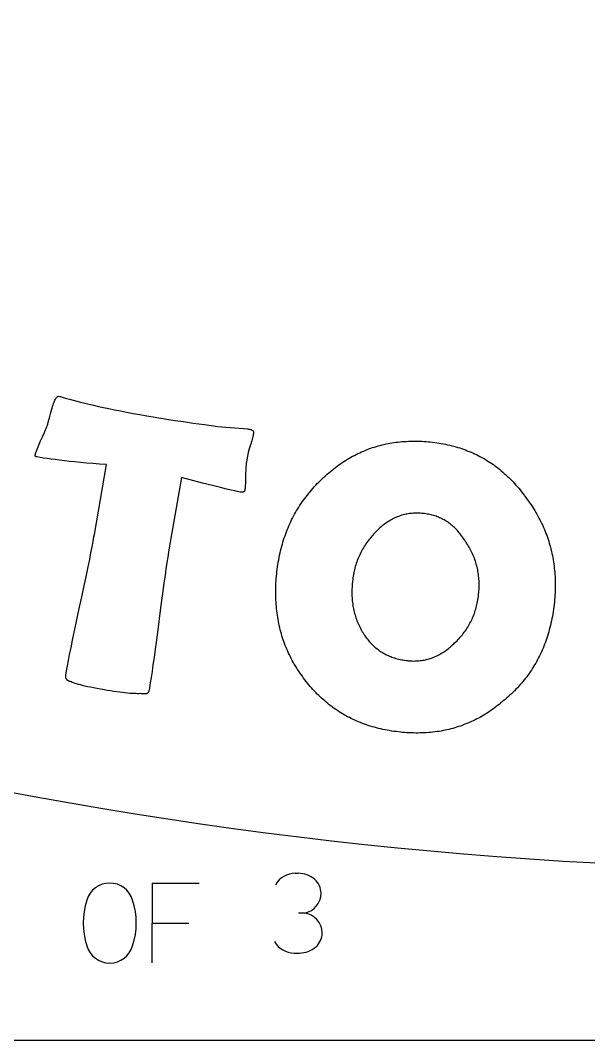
# Model space of a CAD drawing. Header units: inches. Extents: x -1316 to -504, y 751 to 1208.
# Drawn here: x -1130.7 to -1102.2, y 751.2 to 802.4 of the extents above; entities that cross this region are included whole.
import ezdxf

# ---------------------------------------------------------------- set-up
doc = ezdxf.new("R2010")
doc.units = ezdxf.units.IN
doc.header["$MEASUREMENT"] = 0
doc.linetypes.add('Continuous2', pattern=[0])
for name, color, linetype in [('68343 AND 68344 CARRIAGE AND ARM PLATE', 1, 'Continuous'), ('68351 TABLE', 1, 'Continuous'), ('68369 Idler Mount', 1, 'Continuous'), ('STOCK OUTLINE', 1, 'Continuous')]:
    doc.layers.add(name, color=color, linetype=linetype)

msp = doc.modelspace()

# ---------------------------------------------------------------- linework, layer by layer
at = {"layer": '68343 AND 68344 CARRIAGE AND ARM PLATE', "color": 3, "linetype": 'Continuous2', "lineweight": -3, "true_color": 0x00ff00}
for p, q in [((-1129.102, 783.115), (-1129.077, 783.187)), ((-1129.077, 783.187), (-1129.053, 783.249)), ((-1129.053, 783.249), (-1129.03, 783.303)), ((-1129.03, 783.303), (-1129.009, 783.35)), ((-1129.009, 783.35), (-1128.99, 783.39)), ((-1128.99, 783.39), (-1128.971, 783.424)), ((-1128.971, 783.424), (-1128.954, 783.452)), ((-1128.954, 783.452), (-1128.938, 783.476)), ((-1128.938, 783.476), (-1128.922, 783.495)), ((-1128.922, 783.495), (-1128.908, 783.51)), ((-1128.908, 783.51), (-1128.895, 783.522)), ((-1128.895, 783.522), (-1128.883, 783.532)), ((-1128.883, 783.532), (-1128.871, 783.538)), ((-1128.871, 783.538), (-1128.86, 783.543)), ((-1128.86, 783.543), (-1128.85, 783.546)), ((-1128.85, 783.546), (-1128.84, 783.546)), ((-1128.84, 783.546), (-1128.83, 783.546)), ((-1128.83, 783.546), (-1128.829, 783.546)), ((-1128.829, 783.546), (-1128.759, 783.529)), ((-1128.759, 783.529), (-1128.739, 783.523)), ((-1128.739, 783.523), (-1128.594, 783.48)), ((-1128.594, 783.48), (-1128.439, 783.435)), ((-1128.439, 783.435), (-1128.276, 783.389)), ((-1128.276, 783.389), (-1128.102, 783.342)), ((-1128.102, 783.342), (-1127.918, 783.294)), ((-1127.918, 783.294), (-1127.724, 783.245)), ((-1127.724, 783.245), (-1127.518, 783.194)), ((-1127.518, 783.194), (-1127.301, 783.143)), ((-1129.255, 782.597), (-1129.221, 782.725)), ((-1129.221, 782.725), (-1129.189, 782.84)), ((-1129.189, 782.84), (-1129.158, 782.943)), ((-1129.158, 782.943), (-1129.129, 783.034)), ((-1129.129, 783.034), (-1129.102, 783.115)), ((-1127.301, 783.143), (-1127.071, 783.09)), ((-1127.071, 783.09), (-1126.829, 783.036)), ((-1126.829, 783.036), (-1126.575, 782.981)), ((-1126.575, 782.981), (-1126.307, 782.924)), ((-1126.307, 782.924), (-1126.025, 782.867)), ((-1126.025, 782.867), (-1125.729, 782.808)), ((-1125.729, 782.808), (-1125.419, 782.747)), ((-1125.419, 782.747), (-1125.093, 782.686)), ((-1125.093, 782.686), (-1124.751, 782.623)), ((-1129.39, 782.099), (-1129.376, 782.138)), ((-1129.376, 782.138), (-1129.364, 782.173)), ((-1129.364, 782.173), (-1129.354, 782.206)), ((-1129.354, 782.206), (-1129.344, 782.237)), ((-1129.344, 782.237), (-1129.327, 782.297)), ((-1129.327, 782.297), (-1129.312, 782.354)), ((-1129.312, 782.354), (-1129.3, 782.408)), ((-1129.3, 782.408), (-1129.291, 782.454)), ((-1129.291, 782.454), (-1129.255, 782.597)), ((-1124.751, 782.623), (-1124.394, 782.559)), ((-1124.394, 782.559), (-1123.991, 782.488)), ((-1123.991, 782.488), (-1123.812, 782.458)), ((-1123.812, 782.458), (-1123.589, 782.422)), ((-1123.589, 782.422), (-1123.312, 782.38)), ((-1123.312, 782.38), (-1122.975, 782.329)), ((-1122.975, 782.329), (-1122.569, 782.27)), ((-1122.569, 782.27), (-1122.084, 782.201)), ((-1122.084, 782.201), (-1121.512, 782.122)), ((-1129.587, 781.604), (-1129.563, 781.655)), ((-1129.563, 781.655), (-1129.539, 781.711)), ((-1129.539, 781.711), (-1129.512, 781.775)), ((-1129.512, 781.775), (-1129.482, 781.851)), ((-1129.482, 781.851), (-1129.452, 781.931)), ((-1129.452, 781.931), (-1129.417, 782.024)), ((-1129.417, 782.024), (-1129.39, 782.099)), ((-1121.512, 782.122), (-1120.842, 782.03)), ((-1120.842, 782.03), (-1120.654, 782.005)), ((-1120.654, 782.005), (-1119.558, 781.919)), ((-1119.558, 781.919), (-1119.345, 781.902)), ((-1119.345, 781.902), (-1119.303, 781.897)), ((-1119.303, 781.897), (-1119.264, 781.891)), ((-1119.264, 781.891), (-1119.23, 781.885)), ((-1119.23, 781.885), (-1119.2, 781.877)), ((-1119.2, 781.877), (-1119.173, 781.869)), ((-1119.173, 781.869), (-1119.149, 781.86)), ((-1119.149, 781.86), (-1119.128, 781.85)), ((-1119.128, 781.85), (-1119.11, 781.84)), ((-1119.11, 781.84), (-1119.105, 781.837)), ((-1119.105, 781.837), (-1119.094, 781.829)), ((-1119.094, 781.829), (-1119.084, 781.82)), ((-1119.084, 781.82), (-1119.076, 781.81)), ((-1119.076, 781.81), (-1119.068, 781.799)), ((-1119.061, 781.642), (-1119.072, 781.581)), ((-1119.068, 781.799), (-1119.062, 781.787)), ((-1119.062, 781.787), (-1119.057, 781.773)), ((-1119.057, 781.657), (-1119.061, 781.642)), ((-1119.057, 781.773), (-1119.054, 781.758)), ((-1119.053, 781.682), (-1119.057, 781.657)), ((-1119.054, 781.758), (-1119.051, 781.742)), ((-1119.051, 781.704), (-1119.053, 781.682)), ((-1119.051, 781.742), (-1119.05, 781.724)), ((-1119.05, 781.724), (-1119.051, 781.704)), ((-1129.858, 781), (-1129.8, 781.139)), ((-1129.8, 781.139), (-1129.729, 781.309)), ((-1129.729, 781.309), (-1129.657, 781.474)), ((-1129.657, 781.474), (-1129.634, 781.514)), ((-1129.634, 781.514), (-1129.611, 781.557)), ((-1129.611, 781.557), (-1129.587, 781.604)), ((-1119.192, 781.141), (-1119.222, 781.053)), ((-1119.165, 781.224), (-1119.192, 781.141)), ((-1119.141, 781.303), (-1119.165, 781.224)), ((-1119.12, 781.378), (-1119.141, 781.303)), ((-1119.102, 781.45), (-1119.12, 781.378)), ((-1119.086, 781.517), (-1119.102, 781.45)), ((-1119.072, 781.581), (-1119.086, 781.517)), ((-1112.694, 781.079), (-1112.597, 781.103)), ((-1112.597, 781.103), (-1112.5, 781.126)), ((-1112.5, 781.126), (-1112.401, 781.148)), ((-1112.401, 781.148), (-1112.302, 781.168)), ((-1112.302, 781.168), (-1112.203, 781.187)), ((-1112.203, 781.187), (-1112.102, 781.204)), ((-1112.102, 781.204), (-1112.001, 781.219)), ((-1112.001, 781.219), (-1111.899, 781.233)), ((-1111.899, 781.233), (-1111.796, 781.246)), ((-1111.796, 781.246), (-1111.693, 781.257)), ((-1111.693, 781.257), (-1111.588, 781.267)), ((-1111.588, 781.267), (-1111.483, 781.275)), ((-1111.483, 781.275), (-1111.377, 781.281)), ((-1111.377, 781.281), (-1111.271, 781.286)), ((-1111.271, 781.286), (-1111.163, 781.289)), ((-1111.163, 781.289), (-1111.054, 781.291)), ((-1111.054, 781.291), (-1110.945, 781.291)), ((-1110.945, 781.291), (-1110.835, 781.29)), ((-1110.835, 781.29), (-1110.723, 781.287)), ((-1110.723, 781.287), (-1110.611, 781.282)), ((-1110.611, 781.282), (-1110.498, 781.276)), ((-1110.498, 781.276), (-1110.384, 781.268)), ((-1110.384, 781.268), (-1110.269, 781.258)), ((-1110.269, 781.258), (-1110.181, 781.25)), ((-1110.181, 781.25), (-1110.068, 781.238)), ((-1110.068, 781.238), (-1109.956, 781.224)), ((-1109.956, 781.224), (-1109.846, 781.209)), ((-1109.846, 781.209), (-1109.737, 781.192)), ((-1109.737, 781.192), (-1109.629, 781.174)), ((-1109.629, 781.174), (-1109.522, 781.155)), ((-1109.522, 781.155), (-1109.416, 781.134)), ((-1109.416, 781.134), (-1109.311, 781.112)), ((-1109.311, 781.112), (-1109.208, 781.088)), ((-1130.008, 780.575), (-1130.003, 780.597)), ((-1130.003, 780.597), (-1129.995, 780.628)), ((-1129.995, 780.628), (-1129.982, 780.67)), ((-1129.982, 780.67), (-1129.964, 780.725)), ((-1129.964, 780.725), (-1129.938, 780.796)), ((-1129.938, 780.796), (-1129.903, 780.887)), ((-1129.903, 780.887), (-1129.858, 781)), ((-1119.312, 780.727), (-1119.348, 780.543)), ((-1119.275, 780.91), (-1119.312, 780.727)), ((-1119.255, 780.961), (-1119.275, 780.91)), ((-1119.222, 781.053), (-1119.255, 780.961)), ((-1113.989, 780.579), (-1113.9, 780.624)), ((-1113.9, 780.624), (-1113.811, 780.668)), ((-1113.811, 780.668), (-1113.721, 780.711)), ((-1113.721, 780.711), (-1113.63, 780.752)), ((-1113.63, 780.752), (-1113.539, 780.791)), ((-1113.539, 780.791), (-1113.448, 780.829)), ((-1113.448, 780.829), (-1113.356, 780.865)), ((-1113.356, 780.865), (-1113.263, 780.9)), ((-1113.263, 780.9), (-1113.17, 780.934)), ((-1113.17, 780.934), (-1113.076, 780.966)), ((-1113.076, 780.966), (-1112.981, 780.996)), ((-1112.981, 780.996), (-1112.886, 781.025)), ((-1112.886, 781.025), (-1112.791, 781.053)), ((-1112.791, 781.053), (-1112.694, 781.079)), ((-1109.208, 781.088), (-1109.105, 781.063)), ((-1109.105, 781.063), (-1109.004, 781.036)), ((-1109.004, 781.036), (-1108.904, 781.009)), ((-1108.904, 781.009), (-1108.805, 780.979)), ((-1108.805, 780.979), (-1108.706, 780.949)), ((-1108.706, 780.949), (-1108.609, 780.917)), ((-1108.609, 780.917), (-1108.513, 780.884)), ((-1108.513, 780.884), (-1108.418, 780.849)), ((-1108.418, 780.849), (-1108.324, 780.813)), ((-1108.324, 780.813), (-1108.23, 780.776)), ((-1108.23, 780.776), (-1108.138, 780.737)), ((-1108.138, 780.737), (-1108.047, 780.697)), ((-1108.047, 780.697), (-1107.956, 780.656)), ((-1107.956, 780.656), (-1107.866, 780.613)), ((-1107.866, 780.613), (-1107.778, 780.569)), ((-1130.009, 780.565), (-1130.008, 780.575)), ((-1130.008, 780.556), (-1130.009, 780.565)), ((-1130.008, 780.575), (-1130.008, 780.575)), ((-1130.006, 780.548), (-1130.008, 780.556)), ((-1130.002, 780.541), (-1130.006, 780.548)), ((-1129.996, 780.533), (-1130.002, 780.541)), ((-1129.988, 780.526), (-1129.996, 780.533)), ((-1129.978, 780.519), (-1129.988, 780.526)), ((-1129.966, 780.512), (-1129.978, 780.519)), ((-1129.95, 780.507), (-1129.966, 780.512)), ((-1129.931, 780.501), (-1129.95, 780.507)), ((-1129.907, 780.496), (-1129.931, 780.501)), ((-1129.761, 780.472), (-1129.907, 780.496)), ((-1129.589, 780.444), (-1129.761, 780.472)), ((-1129.405, 780.417), (-1129.589, 780.444)), ((-1129.208, 780.389), (-1129.405, 780.417)), ((-1128.999, 780.362), (-1129.208, 780.389)), ((-1128.775, 780.334), (-1128.999, 780.362)), ((-1128.538, 780.306), (-1128.775, 780.334)), ((-1128.286, 780.278), (-1128.538, 780.306)), ((-1128.018, 780.25), (-1128.286, 780.278)), ((-1127.735, 780.222), (-1128.018, 780.25)), ((-1127.435, 780.194), (-1127.735, 780.222)), ((-1127.117, 780.166), (-1127.435, 780.194)), ((-1126.782, 780.138), (-1127.117, 780.166)), ((-1127.034, 776.607), (-1126.429, 780.111)), ((-1126.429, 780.111), (-1126.782, 780.138)), ((-1119.418, 780.136), (-1119.425, 780.071)), ((-1119.411, 780.192), (-1119.418, 780.136)), ((-1119.403, 780.24), (-1119.411, 780.192)), ((-1119.382, 780.359), (-1119.403, 780.24)), ((-1119.348, 780.543), (-1119.382, 780.359)), ((-1114.854, 780.036), (-1114.769, 780.097)), ((-1114.769, 780.097), (-1114.684, 780.157)), ((-1114.684, 780.157), (-1114.599, 780.216)), ((-1114.599, 780.216), (-1114.513, 780.272)), ((-1114.513, 780.272), (-1114.427, 780.327)), ((-1114.427, 780.327), (-1114.34, 780.381)), ((-1114.34, 780.381), (-1114.253, 780.433)), ((-1114.253, 780.433), (-1114.166, 780.483)), ((-1114.166, 780.483), (-1114.078, 780.531)), ((-1114.078, 780.531), (-1113.989, 780.579)), ((-1107.778, 780.569), (-1107.69, 780.524)), ((-1107.69, 780.524), (-1107.603, 780.477)), ((-1107.603, 780.477), (-1107.517, 780.429)), ((-1107.517, 780.429), (-1107.431, 780.379)), ((-1107.431, 780.379), (-1107.347, 780.328)), ((-1107.347, 780.328), (-1107.263, 780.276)), ((-1107.263, 780.276), (-1107.18, 780.222)), ((-1107.18, 780.222), (-1107.098, 780.167)), ((-1107.098, 780.167), (-1107.017, 780.111)), ((-1107.017, 780.111), (-1106.936, 780.053)), ((-1119.444, 779.693), (-1119.446, 779.564)), ((-1119.446, 779.564), (-1119.446, 779.528)), ((-1119.44, 779.807), (-1119.444, 779.693)), ((-1119.436, 779.907), (-1119.44, 779.807)), ((-1119.431, 779.995), (-1119.436, 779.907)), ((-1119.425, 780.071), (-1119.431, 779.995)), ((-1115.434, 779.555), (-1115.352, 779.629)), ((-1115.352, 779.629), (-1115.27, 779.701)), ((-1115.27, 779.701), (-1115.188, 779.772)), ((-1115.188, 779.772), (-1115.105, 779.84)), ((-1115.105, 779.84), (-1115.021, 779.907)), ((-1115.021, 779.907), (-1114.938, 779.972)), ((-1114.938, 779.972), (-1114.854, 780.036)), ((-1106.936, 780.053), (-1106.856, 779.994)), ((-1106.856, 779.994), (-1106.777, 779.933)), ((-1106.777, 779.933), (-1106.699, 779.871)), ((-1106.699, 779.871), (-1106.621, 779.807)), ((-1106.621, 779.807), (-1106.544, 779.742)), ((-1106.544, 779.742), (-1106.468, 779.675)), ((-1106.468, 779.675), (-1106.392, 779.607)), ((-1106.392, 779.607), (-1106.318, 779.538)), ((-1122.666, 779.461), (-1123.275, 775.933)), ((-1122.23, 779.349), (-1122.666, 779.461)), ((-1121.606, 779.19), (-1122.23, 779.349)), ((-1121.104, 779.064), (-1121.606, 779.19)), ((-1120.706, 778.965), (-1121.104, 779.064)), ((-1119.461, 779.066), (-1119.468, 778.987)), ((-1119.456, 779.159), (-1119.461, 779.066)), ((-1119.452, 779.266), (-1119.456, 779.159)), ((-1119.448, 779.388), (-1119.452, 779.266)), ((-1119.446, 779.528), (-1119.448, 779.388)), ((-1116.001, 778.999), (-1115.926, 779.079)), ((-1115.926, 779.079), (-1115.851, 779.158)), ((-1115.851, 779.158), (-1115.774, 779.236)), ((-1115.774, 779.236), (-1115.695, 779.313)), ((-1115.695, 779.313), (-1115.615, 779.39)), ((-1115.615, 779.39), (-1115.533, 779.466)), ((-1115.533, 779.466), (-1115.45, 779.541)), ((-1115.45, 779.541), (-1115.434, 779.555)), ((-1106.318, 779.538), (-1106.243, 779.466)), ((-1106.243, 779.466), (-1106.17, 779.394)), ((-1106.17, 779.394), (-1106.097, 779.319)), ((-1106.097, 779.319), (-1106.025, 779.243)), ((-1106.025, 779.243), (-1105.954, 779.166)), ((-1105.954, 779.166), (-1105.884, 779.087)), ((-1105.884, 779.087), (-1105.814, 779.006)), ((-1120.398, 778.89), (-1120.706, 778.965)), ((-1120.164, 778.834), (-1120.398, 778.89)), ((-1119.991, 778.794), (-1120.164, 778.834)), ((-1119.866, 778.766), (-1119.991, 778.794)), ((-1119.781, 778.749), (-1119.866, 778.766)), ((-1119.724, 778.738), (-1119.781, 778.749)), ((-1119.695, 778.734), (-1119.724, 778.738)), ((-1119.666, 778.731), (-1119.695, 778.734)), ((-1119.64, 778.73), (-1119.666, 778.731)), ((-1119.617, 778.73), (-1119.64, 778.73)), ((-1119.597, 778.732), (-1119.617, 778.73)), ((-1119.579, 778.735), (-1119.597, 778.732)), ((-1119.563, 778.739), (-1119.579, 778.735)), ((-1119.549, 778.744), (-1119.563, 778.739)), ((-1119.537, 778.75), (-1119.549, 778.744)), ((-1119.526, 778.758), (-1119.537, 778.75)), ((-1119.517, 778.766), (-1119.526, 778.758)), ((-1119.508, 778.775), (-1119.517, 778.766)), ((-1119.501, 778.785), (-1119.508, 778.775)), ((-1119.496, 778.796), (-1119.501, 778.785)), ((-1119.491, 778.809), (-1119.496, 778.796)), ((-1119.488, 778.823), (-1119.491, 778.809)), ((-1119.482, 778.862), (-1119.488, 778.823)), ((-1119.474, 778.919), (-1119.482, 778.862)), ((-1119.468, 778.987), (-1119.474, 778.919)), ((-1116.414, 778.505), (-1116.349, 778.589)), ((-1116.349, 778.589), (-1116.282, 778.673)), ((-1116.282, 778.673), (-1116.214, 778.755)), ((-1116.214, 778.755), (-1116.144, 778.837)), ((-1116.144, 778.837), (-1116.073, 778.918)), ((-1116.073, 778.918), (-1116.001, 778.999)), ((-1105.814, 779.006), (-1105.744, 778.924)), ((-1105.744, 778.924), (-1105.676, 778.84)), ((-1105.676, 778.84), (-1105.608, 778.754)), ((-1105.608, 778.754), (-1105.541, 778.666)), ((-1105.541, 778.666), (-1105.474, 778.577)), ((-1105.474, 778.577), (-1105.452, 778.547)), ((-1105.452, 778.547), (-1105.383, 778.456)), ((-1116.777, 777.983), (-1116.72, 778.072)), ((-1116.72, 778.072), (-1116.662, 778.16)), ((-1116.662, 778.16), (-1116.602, 778.248)), ((-1116.602, 778.248), (-1116.541, 778.334)), ((-1116.541, 778.334), (-1116.478, 778.42)), ((-1116.478, 778.42), (-1116.414, 778.505)), ((-1105.383, 778.456), (-1105.315, 778.365)), ((-1105.315, 778.365), (-1105.249, 778.274)), ((-1105.249, 778.274), (-1105.184, 778.182)), ((-1105.184, 778.182), (-1105.122, 778.09)), ((-1105.122, 778.09), (-1105.061, 777.997)), ((-1117.09, 777.432), (-1117.041, 777.526)), ((-1117.041, 777.526), (-1116.991, 777.619)), ((-1116.991, 777.619), (-1116.94, 777.711)), ((-1116.94, 777.711), (-1116.887, 777.803)), ((-1116.887, 777.803), (-1116.832, 777.894)), ((-1116.832, 777.894), (-1116.777, 777.983)), ((-1111.724, 777.534), (-1111.784, 777.512)), ((-1111.663, 777.554), (-1111.724, 777.534)), ((-1111.602, 777.573), (-1111.663, 777.554)), ((-1111.54, 777.59), (-1111.602, 777.573)), ((-1111.478, 777.606), (-1111.54, 777.59)), ((-1111.415, 777.62), (-1111.478, 777.606)), ((-1111.352, 777.632), (-1111.415, 777.62)), ((-1111.288, 777.643), (-1111.352, 777.632)), ((-1111.223, 777.653), (-1111.288, 777.643)), ((-1111.158, 777.661), (-1111.223, 777.653)), ((-1111.093, 777.667), (-1111.158, 777.661)), ((-1111.027, 777.672), (-1111.093, 777.667)), ((-1110.96, 777.676), (-1111.027, 777.672)), ((-1110.892, 777.678), (-1110.96, 777.676)), ((-1110.824, 777.678), (-1110.892, 777.678)), ((-1110.755, 777.676), (-1110.824, 777.678)), ((-1110.685, 777.673), (-1110.755, 777.676)), ((-1110.615, 777.668), (-1110.685, 777.673)), ((-1110.543, 777.662), (-1110.615, 777.668)), ((-1110.479, 777.655), (-1110.543, 777.662)), ((-1110.409, 777.646), (-1110.479, 777.655)), ((-1110.342, 777.635), (-1110.409, 777.646)), ((-1110.275, 777.623), (-1110.342, 777.635)), ((-1110.209, 777.609), (-1110.275, 777.623)), ((-1110.144, 777.594), (-1110.209, 777.609)), ((-1110.08, 777.578), (-1110.144, 777.594)), ((-1110.017, 777.56), (-1110.08, 777.578)), ((-1109.954, 777.541), (-1110.017, 777.56)), ((-1109.893, 777.52), (-1109.954, 777.541)), ((-1109.833, 777.498), (-1109.893, 777.52)), ((-1105.061, 777.997), (-1105.001, 777.905)), ((-1105.001, 777.905), (-1104.944, 777.812)), ((-1104.944, 777.812), (-1104.888, 777.718)), ((-1104.888, 777.718), (-1104.834, 777.624)), ((-1104.834, 777.624), (-1104.781, 777.53)), ((-1104.781, 777.53), (-1104.73, 777.435)), ((-1117.314, 776.947), (-1117.272, 777.046)), ((-1117.272, 777.046), (-1117.229, 777.144)), ((-1117.229, 777.144), (-1117.184, 777.241)), ((-1117.184, 777.241), (-1117.138, 777.337)), ((-1117.138, 777.337), (-1117.09, 777.432)), ((-1112.595, 777.035), (-1112.651, 776.988)), ((-1112.539, 777.081), (-1112.595, 777.035)), ((-1112.483, 777.124), (-1112.539, 777.081)), ((-1112.426, 777.166), (-1112.483, 777.124)), ((-1112.369, 777.206), (-1112.426, 777.166)), ((-1112.312, 777.244), (-1112.369, 777.206)), ((-1112.255, 777.28), (-1112.312, 777.244)), ((-1112.197, 777.315), (-1112.255, 777.28)), ((-1112.139, 777.348), (-1112.197, 777.315)), ((-1112.081, 777.379), (-1112.139, 777.348)), ((-1112.022, 777.409), (-1112.081, 777.379)), ((-1111.963, 777.437), (-1112.022, 777.409)), ((-1111.904, 777.464), (-1111.963, 777.437)), ((-1111.844, 777.488), (-1111.904, 777.464)), ((-1111.784, 777.512), (-1111.844, 777.488)), ((-1109.773, 777.475), (-1109.833, 777.498)), ((-1109.714, 777.45), (-1109.773, 777.475)), ((-1109.656, 777.424), (-1109.714, 777.45)), ((-1109.599, 777.396), (-1109.656, 777.424)), ((-1109.543, 777.367), (-1109.599, 777.396)), ((-1109.487, 777.337), (-1109.543, 777.367)), ((-1109.432, 777.305), (-1109.487, 777.337)), ((-1109.378, 777.272), (-1109.432, 777.305)), ((-1109.324, 777.237), (-1109.378, 777.272)), ((-1109.271, 777.201), (-1109.324, 777.237)), ((-1109.219, 777.163), (-1109.271, 777.201)), ((-1109.167, 777.124), (-1109.219, 777.163)), ((-1109.117, 777.083), (-1109.167, 777.124)), ((-1109.066, 777.041), (-1109.117, 777.083)), ((-1109.017, 776.997), (-1109.066, 777.041)), ((-1104.73, 777.435), (-1104.681, 777.34)), ((-1104.681, 777.34), (-1104.633, 777.245)), ((-1104.633, 777.245), (-1104.587, 777.149)), ((-1104.587, 777.149), (-1104.542, 777.053)), ((-1104.542, 777.053), (-1104.499, 776.956)), ((-1127.096, 776.256), (-1127.053, 776.498)), ((-1127.053, 776.498), (-1127.034, 776.607)), ((-1117.505, 776.439), (-1117.469, 776.543)), ((-1117.469, 776.543), (-1117.433, 776.645)), ((-1117.433, 776.645), (-1117.394, 776.747)), ((-1117.394, 776.747), (-1117.355, 776.848)), ((-1117.355, 776.848), (-1117.314, 776.947)), ((-1113.117, 776.519), (-1113.17, 776.458)), ((-1113.063, 776.58), (-1113.117, 776.519)), ((-1113.006, 776.64), (-1113.063, 776.58)), ((-1112.949, 776.7), (-1113.006, 776.64)), ((-1112.927, 776.723), (-1112.949, 776.7)), ((-1112.873, 776.78), (-1112.927, 776.723)), ((-1112.818, 776.835), (-1112.873, 776.78)), ((-1112.762, 776.888), (-1112.818, 776.835)), ((-1112.707, 776.939), (-1112.762, 776.888)), ((-1112.651, 776.988), (-1112.707, 776.939)), ((-1108.967, 776.952), (-1109.017, 776.997)), ((-1108.919, 776.905), (-1108.967, 776.952)), ((-1108.871, 776.856), (-1108.919, 776.905)), ((-1108.824, 776.806), (-1108.871, 776.856)), ((-1108.777, 776.753), (-1108.824, 776.806)), ((-1108.731, 776.699), (-1108.777, 776.753)), ((-1108.686, 776.644), (-1108.731, 776.699)), ((-1108.641, 776.586), (-1108.686, 776.644)), ((-1108.597, 776.527), (-1108.641, 776.586)), ((-1108.553, 776.465), (-1108.597, 776.527)), ((-1104.499, 776.956), (-1104.457, 776.859)), ((-1104.457, 776.859), (-1104.417, 776.762)), ((-1104.417, 776.762), (-1104.379, 776.664)), ((-1104.379, 776.664), (-1104.342, 776.566)), ((-1104.342, 776.566), (-1104.307, 776.467)), ((-1127.205, 775.683), (-1127.147, 775.986)), ((-1127.147, 775.986), (-1127.096, 776.256)), ((-1117.662, 775.904), (-1117.633, 776.014)), ((-1117.633, 776.014), (-1117.603, 776.121)), ((-1117.603, 776.121), (-1117.572, 776.228)), ((-1117.572, 776.228), (-1117.539, 776.334)), ((-1117.539, 776.334), (-1117.505, 776.439)), ((-1113.498, 776.008), (-1113.539, 775.941)), ((-1113.456, 776.074), (-1113.498, 776.008)), ((-1113.412, 776.14), (-1113.456, 776.074)), ((-1113.366, 776.205), (-1113.412, 776.14)), ((-1113.32, 776.269), (-1113.366, 776.205)), ((-1113.271, 776.333), (-1113.32, 776.269)), ((-1113.221, 776.395), (-1113.271, 776.333)), ((-1113.17, 776.458), (-1113.221, 776.395)), ((-1108.51, 776.402), (-1108.553, 776.465)), ((-1108.467, 776.337), (-1108.51, 776.402)), ((-1108.425, 776.269), (-1108.467, 776.337)), ((-1108.403, 776.238), (-1108.425, 776.269)), ((-1108.358, 776.172), (-1108.403, 776.238)), ((-1108.315, 776.106), (-1108.358, 776.172)), ((-1108.274, 776.039), (-1108.315, 776.106)), ((-1108.234, 775.972), (-1108.274, 776.039)), ((-1104.307, 776.467), (-1104.273, 776.367)), ((-1104.273, 776.367), (-1104.241, 776.267)), ((-1104.241, 776.267), (-1104.21, 776.167)), ((-1104.21, 776.167), (-1104.18, 776.066)), ((-1104.18, 776.066), (-1104.153, 775.965)), ((-1127.269, 775.358), (-1127.205, 775.683)), ((-1123.352, 775.472), (-1123.394, 775.198)), ((-1123.312, 775.716), (-1123.352, 775.472)), ((-1123.275, 775.933), (-1123.312, 775.716)), ((-1117.763, 775.457), (-1117.74, 775.571)), ((-1117.74, 775.571), (-1117.715, 775.683)), ((-1117.715, 775.683), (-1117.689, 775.794)), ((-1117.689, 775.794), (-1117.662, 775.904)), ((-1113.755, 775.524), (-1113.786, 775.452)), ((-1113.723, 775.595), (-1113.755, 775.524)), ((-1113.689, 775.666), (-1113.723, 775.595)), ((-1113.653, 775.736), (-1113.689, 775.666)), ((-1113.617, 775.805), (-1113.653, 775.736)), ((-1113.579, 775.874), (-1113.617, 775.805)), ((-1113.539, 775.941), (-1113.579, 775.874)), ((-1108.195, 775.905), (-1108.234, 775.972)), ((-1108.158, 775.837), (-1108.195, 775.905)), ((-1108.123, 775.769), (-1108.158, 775.837)), ((-1108.089, 775.7), (-1108.123, 775.769)), ((-1108.057, 775.631), (-1108.089, 775.7)), ((-1108.027, 775.561), (-1108.057, 775.631)), ((-1107.998, 775.491), (-1108.027, 775.561)), ((-1107.97, 775.42), (-1107.998, 775.491)), ((-1104.153, 775.965), (-1104.126, 775.863)), ((-1104.126, 775.863), (-1104.102, 775.76)), ((-1104.102, 775.76), (-1104.078, 775.657)), ((-1104.078, 775.657), (-1104.057, 775.553)), ((-1104.057, 775.553), (-1104.036, 775.449)), ((-1127.43, 774.575), (-1127.345, 774.986)), ((-1127.345, 774.986), (-1127.269, 775.358)), ((-1123.394, 775.198), (-1123.44, 774.892)), ((-1117.858, 774.871), (-1117.842, 774.99)), ((-1117.842, 774.99), (-1117.824, 775.109)), ((-1117.824, 775.109), (-1117.805, 775.226)), ((-1117.805, 775.226), (-1117.785, 775.342)), ((-1117.785, 775.342), (-1117.763, 775.457)), ((-1113.944, 775), (-1113.965, 774.921)), ((-1113.921, 775.077), (-1113.944, 775)), ((-1113.897, 775.154), (-1113.921, 775.077)), ((-1113.871, 775.23), (-1113.897, 775.154)), ((-1113.844, 775.304), (-1113.871, 775.23)), ((-1113.816, 775.378), (-1113.844, 775.304)), ((-1113.786, 775.452), (-1113.816, 775.378)), ((-1107.944, 775.349), (-1107.97, 775.42)), ((-1107.919, 775.277), (-1107.944, 775.349)), ((-1107.896, 775.205), (-1107.919, 775.277)), ((-1107.875, 775.132), (-1107.896, 775.205)), ((-1107.855, 775.058), (-1107.875, 775.132)), ((-1107.836, 774.984), (-1107.855, 775.058)), ((-1107.819, 774.909), (-1107.836, 774.984)), ((-1104.036, 775.449), (-1104.018, 775.344)), ((-1104.018, 775.344), (-1104, 775.239)), ((-1104, 775.239), (-1103.985, 775.132)), ((-1103.985, 775.132), (-1103.971, 775.026)), ((-1103.971, 775.026), (-1103.958, 774.918)), ((-1127.525, 774.122), (-1127.43, 774.575)), ((-1123.49, 774.552), (-1123.543, 774.175)), ((-1123.44, 774.892), (-1123.49, 774.552)), ((-1117.906, 774.4), (-1117.896, 774.524)), ((-1117.896, 774.524), (-1117.886, 774.627)), ((-1117.886, 774.627), (-1117.872, 774.75)), ((-1117.872, 774.75), (-1117.858, 774.871)), ((-1114.051, 774.514), (-1114.064, 774.43)), ((-1114.037, 774.598), (-1114.051, 774.514)), ((-1114.021, 774.68), (-1114.037, 774.598)), ((-1114.004, 774.761), (-1114.021, 774.68)), ((-1113.985, 774.842), (-1114.004, 774.761)), ((-1113.965, 774.921), (-1113.985, 774.842)), ((-1107.803, 774.833), (-1107.819, 774.909)), ((-1107.789, 774.757), (-1107.803, 774.833)), ((-1107.777, 774.68), (-1107.789, 774.757)), ((-1107.766, 774.603), (-1107.777, 774.68)), ((-1107.756, 774.524), (-1107.766, 774.603)), ((-1107.748, 774.445), (-1107.756, 774.524)), ((-1107.742, 774.365), (-1107.748, 774.445)), ((-1103.958, 774.918), (-1103.947, 774.81)), ((-1103.947, 774.81), (-1103.937, 774.701)), ((-1103.937, 774.701), (-1103.929, 774.591)), ((-1103.929, 774.591), (-1103.923, 774.481)), ((-1103.923, 774.481), (-1103.918, 774.37)), ((-1127.632, 773.624), (-1127.525, 774.122)), ((-1123.543, 774.175), (-1123.601, 773.759)), ((-1117.931, 773.916), (-1117.927, 774.035)), ((-1117.927, 774.035), (-1117.922, 774.156)), ((-1117.922, 774.156), (-1117.915, 774.277)), ((-1117.915, 774.277), (-1117.906, 774.4)), ((-1114.108, 773.959), (-1114.112, 773.869)), ((-1114.103, 774.05), (-1114.108, 773.959)), ((-1114.096, 774.142), (-1114.103, 774.05)), ((-1114.088, 774.235), (-1114.096, 774.142)), ((-1114.085, 774.257), (-1114.088, 774.235)), ((-1114.075, 774.344), (-1114.085, 774.257)), ((-1114.064, 774.43), (-1114.075, 774.344)), ((-1107.737, 774.285), (-1107.742, 774.365)), ((-1107.733, 774.203), (-1107.737, 774.285)), ((-1107.736, 773.869), (-1107.733, 773.954)), ((-1107.732, 774.121), (-1107.733, 774.203)), ((-1107.733, 773.954), (-1107.731, 774.038)), ((-1107.731, 774.038), (-1107.732, 774.121)), ((-1103.918, 774.37), (-1103.915, 774.258)), ((-1103.915, 774.258), (-1103.913, 774.146)), ((-1103.913, 774.032), (-1103.914, 773.918)), ((-1103.913, 774.146), (-1103.913, 774.032)), ((-1127.842, 772.658), (-1127.632, 773.624)), ((-1123.601, 773.759), (-1123.662, 773.301)), ((-1117.933, 773.797), (-1117.931, 773.916)), ((-1117.933, 773.68), (-1117.933, 773.797)), ((-1117.932, 773.564), (-1117.933, 773.68)), ((-1117.93, 773.449), (-1117.932, 773.564)), ((-1117.926, 773.334), (-1117.93, 773.449)), ((-1114.112, 773.869), (-1114.114, 773.78)), ((-1114.114, 773.78), (-1114.114, 773.693)), ((-1114.114, 773.693), (-1114.113, 773.606)), ((-1114.113, 773.606), (-1114.11, 773.521)), ((-1114.11, 773.521), (-1114.105, 773.437)), ((-1114.105, 773.437), (-1114.099, 773.353)), ((-1107.779, 773.41), (-1107.768, 773.492)), ((-1107.768, 773.492), (-1107.758, 773.576)), ((-1107.758, 773.576), (-1107.755, 773.608)), ((-1107.755, 773.608), (-1107.747, 773.696)), ((-1107.747, 773.696), (-1107.741, 773.783)), ((-1107.741, 773.783), (-1107.736, 773.869)), ((-1103.936, 773.454), (-1103.946, 773.335)), ((-1103.928, 773.571), (-1103.936, 773.454)), ((-1103.922, 773.688), (-1103.928, 773.571)), ((-1103.917, 773.803), (-1103.922, 773.688)), ((-1103.914, 773.918), (-1103.917, 773.803)), ((-1123.662, 773.301), (-1123.728, 772.799)), ((-1117.92, 773.221), (-1117.926, 773.334)), ((-1117.912, 773.109), (-1117.92, 773.221)), ((-1117.904, 772.997), (-1117.912, 773.109)), ((-1117.893, 772.887), (-1117.904, 772.997)), ((-1114.099, 773.353), (-1114.092, 773.271)), ((-1114.092, 773.271), (-1114.083, 773.189)), ((-1114.083, 773.189), (-1114.072, 773.109)), ((-1114.072, 773.109), (-1114.06, 773.029)), ((-1114.06, 773.029), (-1114.047, 772.951)), ((-1114.047, 772.951), (-1114.032, 772.873)), ((-1107.899, 772.862), (-1107.878, 772.937)), ((-1107.878, 772.937), (-1107.858, 773.014)), ((-1107.858, 773.014), (-1107.839, 773.091)), ((-1107.839, 773.091), (-1107.822, 773.169)), ((-1107.822, 773.169), (-1107.806, 773.249)), ((-1107.806, 773.249), (-1107.792, 773.329)), ((-1107.792, 773.329), (-1107.779, 773.41)), ((-1103.985, 772.975), (-1104.001, 772.854)), ((-1103.97, 773.097), (-1103.985, 772.975)), ((-1103.957, 773.22), (-1103.97, 773.097)), ((-1103.946, 773.335), (-1103.957, 773.22)), ((-1127.948, 772.163), (-1127.842, 772.658)), ((-1123.728, 772.799), (-1123.853, 771.822)), ((-1117.881, 772.777), (-1117.893, 772.887)), ((-1117.868, 772.668), (-1117.881, 772.777)), ((-1117.853, 772.561), (-1117.868, 772.668)), ((-1117.837, 772.454), (-1117.853, 772.561)), ((-1117.819, 772.348), (-1117.837, 772.454)), ((-1114.032, 772.873), (-1114.015, 772.796)), ((-1114.015, 772.796), (-1113.997, 772.72)), ((-1113.997, 772.72), (-1113.978, 772.645)), ((-1113.978, 772.645), (-1113.957, 772.57)), ((-1113.957, 772.57), (-1113.935, 772.496)), ((-1113.935, 772.496), (-1113.911, 772.424)), ((-1113.911, 772.424), (-1113.886, 772.351)), ((-1108.087, 772.357), (-1108.056, 772.427)), ((-1108.056, 772.427), (-1108.026, 772.497)), ((-1108.026, 772.497), (-1107.998, 772.569)), ((-1107.998, 772.569), (-1107.971, 772.641)), ((-1107.971, 772.641), (-1107.946, 772.713)), ((-1107.946, 772.713), (-1107.922, 772.787)), ((-1107.922, 772.787), (-1107.899, 772.862)), ((-1104.058, 772.501), (-1104.079, 772.386)), ((-1104.037, 772.617), (-1104.058, 772.501)), ((-1104.018, 772.735), (-1104.037, 772.617)), ((-1104.001, 772.854), (-1104.018, 772.735)), ((-1128.044, 771.712), (-1127.948, 772.163)), ((-1117.799, 772.242), (-1117.819, 772.348)), ((-1117.779, 772.138), (-1117.799, 772.242)), ((-1117.756, 772.034), (-1117.779, 772.138)), ((-1117.733, 771.931), (-1117.756, 772.034)), ((-1117.707, 771.829), (-1117.733, 771.931)), ((-1113.886, 772.351), (-1113.86, 772.28)), ((-1113.86, 772.28), (-1113.832, 772.209)), ((-1113.832, 772.209), (-1113.802, 772.139)), ((-1113.802, 772.139), (-1113.771, 772.069)), ((-1113.771, 772.069), (-1113.739, 772.001)), ((-1113.739, 772.001), (-1113.705, 771.933)), ((-1113.705, 771.933), (-1113.67, 771.865)), ((-1108.387, 771.826), (-1108.345, 771.89)), ((-1108.345, 771.89), (-1108.304, 771.955)), ((-1108.304, 771.955), (-1108.264, 772.02)), ((-1108.264, 772.02), (-1108.226, 772.086)), ((-1108.226, 772.086), (-1108.189, 772.153)), ((-1108.189, 772.153), (-1108.154, 772.22)), ((-1108.154, 772.22), (-1108.12, 772.288)), ((-1108.12, 772.288), (-1108.087, 772.357)), ((-1104.18, 771.938), (-1104.209, 771.83)), ((-1104.153, 772.048), (-1104.18, 771.938)), ((-1104.127, 772.159), (-1104.153, 772.048)), ((-1104.103, 772.272), (-1104.127, 772.159)), ((-1104.079, 772.386), (-1104.103, 772.272)), ((-1128.129, 771.302), (-1128.044, 771.712)), ((-1123.853, 771.822), (-1123.919, 771.316)), ((-1117.681, 771.728), (-1117.707, 771.829)), ((-1117.653, 771.627), (-1117.681, 771.728)), ((-1117.623, 771.528), (-1117.653, 771.627)), ((-1117.592, 771.428), (-1117.623, 771.528)), ((-1117.56, 771.33), (-1117.592, 771.428)), ((-1113.67, 771.865), (-1113.633, 771.798)), ((-1113.633, 771.798), (-1113.594, 771.732)), ((-1113.594, 771.732), (-1113.555, 771.666)), ((-1113.555, 771.666), (-1113.513, 771.601)), ((-1113.513, 771.601), (-1113.503, 771.585)), ((-1113.503, 771.585), (-1113.461, 771.523)), ((-1113.461, 771.523), (-1113.419, 771.464)), ((-1113.419, 771.464), (-1113.376, 771.406)), ((-1113.376, 771.406), (-1113.333, 771.35)), ((-1108.784, 771.338), (-1108.728, 771.397)), ((-1108.728, 771.397), (-1108.675, 771.456)), ((-1108.675, 771.456), (-1108.623, 771.517)), ((-1108.623, 771.517), (-1108.573, 771.577)), ((-1108.573, 771.577), (-1108.524, 771.639)), ((-1108.524, 771.639), (-1108.477, 771.701)), ((-1108.477, 771.701), (-1108.432, 771.763)), ((-1108.432, 771.763), (-1108.387, 771.826)), ((-1104.336, 771.407), (-1104.371, 771.305)), ((-1104.302, 771.511), (-1104.336, 771.407)), ((-1104.27, 771.616), (-1104.302, 771.511)), ((-1104.239, 771.722), (-1104.27, 771.616)), ((-1104.209, 771.83), (-1104.239, 771.722)), ((-1128.273, 770.592), (-1128.205, 770.929)), ((-1128.205, 770.929), (-1128.129, 771.302)), ((-1123.919, 771.316), (-1123.981, 770.857)), ((-1117.526, 771.232), (-1117.56, 771.33)), ((-1117.49, 771.135), (-1117.526, 771.232)), ((-1117.454, 771.039), (-1117.49, 771.135)), ((-1117.415, 770.943), (-1117.454, 771.039)), ((-1117.376, 770.848), (-1117.415, 770.943)), ((-1113.333, 771.35), (-1113.288, 771.295)), ((-1113.288, 771.295), (-1113.243, 771.242)), ((-1113.243, 771.242), (-1113.197, 771.191)), ((-1113.197, 771.191), (-1113.151, 771.141)), ((-1113.151, 771.141), (-1113.103, 771.092)), ((-1113.103, 771.092), (-1113.055, 771.045)), ((-1113.055, 771.045), (-1113.006, 771)), ((-1113.006, 771), (-1112.956, 770.956)), ((-1112.956, 770.956), (-1112.905, 770.913)), ((-1112.905, 770.913), (-1112.854, 770.872)), ((-1112.854, 770.872), (-1112.801, 770.832)), ((-1109.349, 770.824), (-1109.292, 770.868)), ((-1109.292, 770.868), (-1109.234, 770.914)), ((-1109.234, 770.914), (-1109.177, 770.962)), ((-1109.177, 770.962), (-1109.119, 771.013)), ((-1109.119, 771.013), (-1109.062, 771.065)), ((-1109.062, 771.065), (-1109.005, 771.119)), ((-1109.005, 771.119), (-1108.959, 771.165)), ((-1108.959, 771.165), (-1108.899, 771.222)), ((-1108.899, 771.222), (-1108.84, 771.28)), ((-1108.84, 771.28), (-1108.784, 771.338)), ((-1104.525, 770.906), (-1104.566, 770.808)), ((-1104.484, 771.004), (-1104.525, 770.906)), ((-1104.445, 771.103), (-1104.484, 771.004)), ((-1104.408, 771.203), (-1104.445, 771.103)), ((-1104.371, 771.305), (-1104.408, 771.203)), ((-1128.332, 770.288), (-1128.273, 770.592)), ((-1124.039, 770.441), (-1124.093, 770.065)), ((-1123.981, 770.857), (-1124.039, 770.441)), ((-1117.334, 770.753), (-1117.376, 770.848)), ((-1117.292, 770.66), (-1117.334, 770.753)), ((-1117.247, 770.566), (-1117.292, 770.66)), ((-1117.202, 770.474), (-1117.247, 770.566)), ((-1117.155, 770.382), (-1117.202, 770.474)), ((-1117.106, 770.29), (-1117.155, 770.382)), ((-1112.801, 770.832), (-1112.748, 770.793)), ((-1112.748, 770.793), (-1112.694, 770.756)), ((-1112.694, 770.756), (-1112.639, 770.72)), ((-1112.639, 770.72), (-1112.583, 770.686)), ((-1112.583, 770.686), (-1112.526, 770.653)), ((-1112.526, 770.653), (-1112.469, 770.621)), ((-1112.469, 770.621), (-1112.41, 770.59)), ((-1112.41, 770.59), (-1112.35, 770.561)), ((-1112.35, 770.561), (-1112.29, 770.533)), ((-1112.29, 770.533), (-1112.228, 770.506)), ((-1112.228, 770.506), (-1112.165, 770.481)), ((-1112.165, 770.481), (-1112.102, 770.456)), ((-1112.102, 770.456), (-1112.037, 770.434)), ((-1112.037, 770.434), (-1111.971, 770.412)), ((-1111.971, 770.412), (-1111.904, 770.392)), ((-1111.904, 770.392), (-1111.835, 770.373)), ((-1111.835, 770.373), (-1111.766, 770.355)), ((-1111.766, 770.355), (-1111.695, 770.339)), ((-1110.303, 770.35), (-1110.242, 770.367)), ((-1110.242, 770.367), (-1110.18, 770.386)), ((-1110.18, 770.386), (-1110.119, 770.407)), ((-1110.119, 770.407), (-1110.058, 770.429)), ((-1110.058, 770.429), (-1109.998, 770.453)), ((-1109.998, 770.453), (-1109.938, 770.478)), ((-1109.938, 770.478), (-1109.878, 770.505)), ((-1109.878, 770.505), (-1109.818, 770.533)), ((-1109.818, 770.533), (-1109.759, 770.564)), ((-1109.759, 770.564), (-1109.7, 770.595)), ((-1109.7, 770.595), (-1109.641, 770.629)), ((-1109.641, 770.629), (-1109.582, 770.664)), ((-1109.582, 770.664), (-1109.524, 770.702)), ((-1109.524, 770.702), (-1109.465, 770.74)), ((-1109.465, 770.74), (-1109.407, 770.781)), ((-1109.407, 770.781), (-1109.349, 770.824)), ((-1104.746, 770.431), (-1104.794, 770.339)), ((-1104.699, 770.524), (-1104.746, 770.431)), ((-1104.653, 770.618), (-1104.699, 770.524)), ((-1104.609, 770.712), (-1104.653, 770.618)), ((-1104.566, 770.808), (-1104.609, 770.712)), ((-1128.428, 769.771), (-1128.384, 770.015)), ((-1128.384, 770.015), (-1128.332, 770.288)), ((-1124.093, 770.065), (-1124.141, 769.739)), ((-1117.056, 770.199), (-1117.106, 770.29)), ((-1117.004, 770.109), (-1117.056, 770.199)), ((-1116.951, 770.019), (-1117.004, 770.109)), ((-1116.896, 769.93), (-1116.951, 770.019)), ((-1116.84, 769.841), (-1116.896, 769.93)), ((-1116.782, 769.753), (-1116.84, 769.841)), ((-1111.695, 770.339), (-1111.623, 770.324)), ((-1111.623, 770.324), (-1111.55, 770.311)), ((-1111.55, 770.311), (-1111.475, 770.299)), ((-1111.475, 770.299), (-1111.399, 770.288)), ((-1111.399, 770.288), (-1111.322, 770.279)), ((-1111.322, 770.279), (-1111.29, 770.275)), ((-1111.29, 770.275), (-1111.22, 770.269)), ((-1111.22, 770.269), (-1111.151, 770.265)), ((-1111.151, 770.265), (-1111.082, 770.262)), ((-1111.082, 770.262), (-1111.014, 770.26)), ((-1111.014, 770.26), (-1110.947, 770.261)), ((-1110.947, 770.261), (-1110.88, 770.262)), ((-1110.88, 770.262), (-1110.814, 770.266)), ((-1110.814, 770.266), (-1110.748, 770.271)), ((-1110.748, 770.271), (-1110.683, 770.278)), ((-1110.683, 770.278), (-1110.619, 770.286)), ((-1110.619, 770.286), (-1110.555, 770.295)), ((-1110.555, 770.295), (-1110.491, 770.307)), ((-1110.491, 770.307), (-1110.428, 770.319)), ((-1110.428, 770.319), (-1110.366, 770.334)), ((-1110.366, 770.334), (-1110.303, 770.35)), ((-1105.053, 769.894), (-1105.109, 769.808)), ((-1104.998, 769.981), (-1105.053, 769.894)), ((-1104.945, 770.069), (-1104.998, 769.981)), ((-1104.893, 770.158), (-1104.945, 770.069)), ((-1104.843, 770.248), (-1104.893, 770.158)), ((-1104.794, 770.339), (-1104.843, 770.248)), ((-1128.473, 769.493), (-1128.471, 769.517)), ((-1128.472, 769.471), (-1128.473, 769.493)), ((-1128.471, 769.449), (-1128.472, 769.471)), ((-1128.471, 769.517), (-1128.468, 769.542)), ((-1128.467, 769.429), (-1128.471, 769.449)), ((-1128.468, 769.542), (-1128.467, 769.553)), ((-1128.467, 769.553), (-1128.428, 769.771)), ((-1128.463, 769.41), (-1128.467, 769.429)), ((-1128.457, 769.392), (-1128.463, 769.41)), ((-1128.449, 769.375), (-1128.457, 769.392)), ((-1128.441, 769.359), (-1128.449, 769.375)), ((-1128.43, 769.343), (-1128.441, 769.359)), ((-1128.419, 769.328), (-1128.43, 769.343)), ((-1128.406, 769.314), (-1128.419, 769.328)), ((-1124.188, 769.435), (-1124.231, 769.163)), ((-1124.141, 769.739), (-1124.188, 769.435)), ((-1116.722, 769.665), (-1116.782, 769.753)), ((-1116.661, 769.578), (-1116.722, 769.665)), ((-1116.598, 769.491), (-1116.661, 769.578)), ((-1116.534, 769.405), (-1116.598, 769.491)), ((-1116.468, 769.319), (-1116.534, 769.405)), ((-1105.407, 769.391), (-1105.471, 769.31)), ((-1105.345, 769.472), (-1105.407, 769.391)), ((-1105.284, 769.555), (-1105.345, 769.472)), ((-1105.224, 769.638), (-1105.284, 769.555)), ((-1105.166, 769.723), (-1105.224, 769.638)), ((-1105.109, 769.808), (-1105.166, 769.723)), ((-1128.391, 769.3), (-1128.406, 769.314)), ((-1128.374, 769.287), (-1128.391, 769.3)), ((-1128.356, 769.275), (-1128.374, 769.287)), ((-1128.335, 769.264), (-1128.356, 769.275)), ((-1128.313, 769.253), (-1128.335, 769.264)), ((-1128.288, 769.243), (-1128.313, 769.253)), ((-1128.26, 769.234), (-1128.288, 769.243)), ((-1128.251, 769.23), (-1128.26, 769.234)), ((-1128.2, 769.208), (-1128.251, 769.23)), ((-1128.142, 769.185), (-1128.2, 769.208)), ((-1128.077, 769.162), (-1128.142, 769.185)), ((-1128.005, 769.138), (-1128.077, 769.162)), ((-1127.924, 769.112), (-1128.005, 769.138)), ((-1127.835, 769.086), (-1127.924, 769.112)), ((-1127.736, 769.059), (-1127.835, 769.086)), ((-1127.627, 769.031), (-1127.736, 769.059)), ((-1127.508, 769.002), (-1127.627, 769.031)), ((-1127.377, 768.972), (-1127.508, 769.002)), ((-1127.235, 768.941), (-1127.377, 768.972)), ((-1127.079, 768.91), (-1127.235, 768.941)), ((-1126.911, 768.877), (-1127.079, 768.91)), ((-1126.728, 768.843), (-1126.911, 768.877)), ((-1126.53, 768.808), (-1126.728, 768.843)), ((-1124.289, 768.816), (-1124.295, 768.787)), ((-1124.271, 768.922), (-1124.289, 768.816)), ((-1124.231, 769.163), (-1124.271, 768.922)), ((-1116.407, 769.239), (-1116.468, 769.319)), ((-1116.34, 769.154), (-1116.407, 769.239)), ((-1116.272, 769.071), (-1116.34, 769.154)), ((-1116.204, 768.989), (-1116.272, 769.071)), ((-1116.135, 768.909), (-1116.204, 768.989)), ((-1116.066, 768.83), (-1116.135, 768.909)), ((-1115.995, 768.753), (-1116.066, 768.83)), ((-1105.882, 768.843), (-1105.956, 768.768)), ((-1105.81, 768.919), (-1105.882, 768.843)), ((-1105.74, 768.995), (-1105.81, 768.919)), ((-1105.67, 769.073), (-1105.74, 768.995)), ((-1105.603, 769.151), (-1105.67, 769.073)), ((-1105.536, 769.23), (-1105.603, 769.151)), ((-1105.471, 769.31), (-1105.536, 769.23)), ((-1126.398, 768.785), (-1126.53, 768.808)), ((-1126.223, 768.757), (-1126.398, 768.785)), ((-1126.058, 768.732), (-1126.223, 768.757)), ((-1125.903, 768.71), (-1126.058, 768.732)), ((-1125.756, 768.69), (-1125.903, 768.71)), ((-1125.619, 768.674), (-1125.756, 768.69)), ((-1125.49, 768.66), (-1125.619, 768.674)), ((-1125.368, 768.648), (-1125.49, 768.66)), ((-1125.255, 768.638), (-1125.368, 768.648)), ((-1125.149, 768.631), (-1125.255, 768.638)), ((-1125.05, 768.626), (-1125.149, 768.631)), ((-1124.958, 768.622), (-1125.05, 768.626)), ((-1124.872, 768.621), (-1124.958, 768.622)), ((-1124.792, 768.621), (-1124.872, 768.621)), ((-1124.718, 768.622), (-1124.792, 768.621)), ((-1124.677, 768.618), (-1124.718, 768.622)), ((-1124.59, 768.612), (-1124.677, 768.618)), ((-1124.532, 768.608), (-1124.59, 768.612)), ((-1124.495, 768.607), (-1124.532, 768.608)), ((-1124.474, 768.608), (-1124.495, 768.607)), ((-1124.463, 768.609), (-1124.474, 768.608)), ((-1124.458, 768.61), (-1124.463, 768.609)), ((-1124.457, 768.61), (-1124.458, 768.61)), ((-1124.44, 768.612), (-1124.457, 768.61)), ((-1124.425, 768.616), (-1124.44, 768.612)), ((-1124.41, 768.621), (-1124.425, 768.616)), ((-1124.396, 768.627), (-1124.41, 768.621)), ((-1124.383, 768.635), (-1124.396, 768.627)), ((-1124.371, 768.644), (-1124.383, 768.635)), ((-1124.359, 768.655), (-1124.371, 768.644)), ((-1124.348, 768.667), (-1124.359, 768.655)), ((-1124.337, 768.681), (-1124.348, 768.667)), ((-1124.327, 768.698), (-1124.337, 768.681)), ((-1124.318, 768.716), (-1124.327, 768.698)), ((-1124.309, 768.737), (-1124.318, 768.716)), ((-1124.302, 768.76), (-1124.309, 768.737)), ((-1124.295, 768.787), (-1124.302, 768.76)), ((-1115.924, 768.678), (-1115.995, 768.753)), ((-1115.852, 768.604), (-1115.924, 768.678)), ((-1115.779, 768.531), (-1115.852, 768.604)), ((-1115.705, 768.46), (-1115.779, 768.531)), ((-1115.631, 768.391), (-1115.705, 768.46)), ((-1115.555, 768.323), (-1115.631, 768.391)), ((-1115.479, 768.256), (-1115.555, 768.323)), ((-1106.428, 768.336), (-1106.475, 768.297)), ((-1106.345, 768.406), (-1106.428, 768.336)), ((-1106.264, 768.477), (-1106.345, 768.406)), ((-1106.185, 768.548), (-1106.264, 768.477)), ((-1106.107, 768.621), (-1106.185, 768.548)), ((-1106.031, 768.694), (-1106.107, 768.621)), ((-1105.956, 768.768), (-1106.031, 768.694)), ((-1115.403, 768.191), (-1115.479, 768.256)), ((-1115.325, 768.127), (-1115.403, 768.191)), ((-1115.246, 768.064), (-1115.325, 768.127)), ((-1115.167, 768.003), (-1115.246, 768.064)), ((-1115.087, 767.943), (-1115.167, 768.003)), ((-1115.006, 767.885), (-1115.087, 767.943)), ((-1114.924, 767.828), (-1115.006, 767.885)), ((-1114.841, 767.772), (-1114.924, 767.828)), ((-1107.062, 767.83), (-1107.147, 767.771)), ((-1106.976, 767.892), (-1107.062, 767.83)), ((-1106.892, 767.955), (-1106.976, 767.892)), ((-1106.808, 768.02), (-1106.892, 767.955)), ((-1106.724, 768.086), (-1106.808, 768.02)), ((-1106.64, 768.155), (-1106.724, 768.086)), ((-1106.557, 768.225), (-1106.64, 768.155)), ((-1106.475, 768.297), (-1106.557, 768.225)), ((-1114.758, 767.718), (-1114.841, 767.772)), ((-1114.673, 767.665), (-1114.758, 767.718)), ((-1114.588, 767.613), (-1114.673, 767.665)), ((-1114.502, 767.563), (-1114.588, 767.613)), ((-1114.414, 767.514), (-1114.502, 767.563)), ((-1114.326, 767.466), (-1114.414, 767.514)), ((-1114.237, 767.419), (-1114.326, 767.466)), ((-1114.147, 767.374), (-1114.237, 767.419)), ((-1114.056, 767.33), (-1114.147, 767.374)), ((-1113.964, 767.288), (-1114.056, 767.33)), ((-1113.871, 767.247), (-1113.964, 767.288)), ((-1107.936, 767.306), (-1108.026, 767.262)), ((-1107.846, 767.351), (-1107.936, 767.306)), ((-1107.757, 767.398), (-1107.846, 767.351)), ((-1107.669, 767.446), (-1107.757, 767.398)), ((-1107.581, 767.496), (-1107.669, 767.446)), ((-1107.493, 767.548), (-1107.581, 767.496)), ((-1107.406, 767.601), (-1107.493, 767.548)), ((-1107.319, 767.656), (-1107.406, 767.601)), ((-1107.233, 767.713), (-1107.319, 767.656)), ((-1107.147, 767.771), (-1107.233, 767.713)), ((-1113.776, 767.207), (-1113.871, 767.247)), ((-1113.681, 767.168), (-1113.776, 767.207)), ((-1113.585, 767.131), (-1113.681, 767.168)), ((-1113.488, 767.095), (-1113.585, 767.131)), ((-1113.389, 767.06), (-1113.488, 767.095)), ((-1113.29, 767.026), (-1113.389, 767.06)), ((-1113.189, 766.994), (-1113.29, 767.026)), ((-1113.087, 766.963), (-1113.189, 766.994)), ((-1112.984, 766.934), (-1113.087, 766.963)), ((-1112.88, 766.906), (-1112.984, 766.934)), ((-1112.775, 766.879), (-1112.88, 766.906)), ((-1112.669, 766.854), (-1112.775, 766.879)), ((-1112.561, 766.83), (-1112.669, 766.854)), ((-1112.452, 766.807), (-1112.561, 766.83)), ((-1112.342, 766.786), (-1112.452, 766.807)), ((-1112.23, 766.766), (-1112.342, 766.786)), ((-1109.442, 766.786), (-1109.542, 766.766)), ((-1109.343, 766.807), (-1109.442, 766.786)), ((-1109.245, 766.83), (-1109.343, 766.807)), ((-1109.148, 766.854), (-1109.245, 766.83)), ((-1109.051, 766.88), (-1109.148, 766.854)), ((-1108.955, 766.907), (-1109.051, 766.88)), ((-1108.859, 766.936), (-1108.955, 766.907)), ((-1108.765, 766.966), (-1108.859, 766.936)), ((-1108.67, 766.998), (-1108.765, 766.966)), ((-1108.576, 767.031), (-1108.67, 766.998)), ((-1108.483, 767.066), (-1108.576, 767.031)), ((-1108.391, 767.102), (-1108.483, 767.066)), ((-1108.299, 767.14), (-1108.391, 767.102)), ((-1108.207, 767.179), (-1108.299, 767.14)), ((-1108.116, 767.22), (-1108.207, 767.179)), ((-1108.026, 767.262), (-1108.116, 767.22)), ((-1112.117, 766.747), (-1112.23, 766.766)), ((-1112.003, 766.73), (-1112.117, 766.747)), ((-1111.887, 766.715), (-1112.003, 766.73)), ((-1111.77, 766.7), (-1111.887, 766.715)), ((-1111.652, 766.688), (-1111.77, 766.7)), ((-1111.583, 766.681), (-1111.652, 766.688)), ((-1111.468, 766.671), (-1111.583, 766.681)), ((-1111.353, 766.663), (-1111.468, 766.671)), ((-1111.239, 766.656), (-1111.353, 766.663)), ((-1111.127, 766.651), (-1111.239, 766.656)), ((-1111.015, 766.648), (-1111.127, 766.651)), ((-1110.904, 766.646), (-1111.015, 766.648)), ((-1110.795, 766.646), (-1110.904, 766.646)), ((-1110.686, 766.648), (-1110.795, 766.646)), ((-1110.578, 766.651), (-1110.686, 766.648)), ((-1110.47, 766.655), (-1110.578, 766.651)), ((-1110.364, 766.661), (-1110.47, 766.655)), ((-1110.258, 766.669), (-1110.364, 766.661)), ((-1110.154, 766.679), (-1110.258, 766.669)), ((-1110.05, 766.689), (-1110.154, 766.679)), ((-1109.947, 766.702), (-1110.05, 766.689)), ((-1109.844, 766.715), (-1109.947, 766.702)), ((-1109.743, 766.731), (-1109.844, 766.715)), ((-1109.642, 766.748), (-1109.743, 766.731)), ((-1109.542, 766.766), (-1109.642, 766.748))]:
    msp.add_line(p, q, dxfattribs=at)
at = {"layer": '68351 TABLE', "color": 1, "linetype": 'Continuous2', "lineweight": -3, "true_color": 0xff0000}
msp.add_arc((-1090.121, 979.815), 220, 215.01308, 324.98692, dxfattribs=at)
at = {"layer": '68369 Idler Mount', "color": 3, "linetype": 'Continuous2', "lineweight": -3, "true_color": 0x00ff00}
for p, q in [((-1116.952, 759.609), (-1116.805, 759.609)), ((-1124.129, 759.113), (-1121.784, 759.113)), ((-1124.129, 759.113), (-1124.129, 757.113)), ((-1116.512, 757.613), (-1116.797, 757.613)), ((-1124.129, 757.113), (-1122.298, 757.113)), ((-1124.129, 755.113), (-1124.129, 757.113)), ((-1117.009, 755.609), (-1116.748, 755.609))]:
    msp.add_line(p, q, dxfattribs=at)
for centre, radius, start, end in [((-1116.952, 758.456), 1.153, 89.9999, 149.7068), ((-1116.805, 758.348), 1.262, 48.8141, 89.9999), ((-1126.262, 757.93), 1.19, 15.902, 164.098), ((-1116.576, 758.609), 0.914, 0, 48.8141), ((-1116.671, 758.609), 1.009, 279.0881, 0), ((-1124.03, 757.113), 3.564, 161.2941, 198.7059), ((-1128.493, 757.113), 3.564, 341.2941, 18.7059), ((-1116.614, 756.609), 1.009, 0, 84.185), ((-1116.519, 756.609), 0.914, 311.1859, 0), ((-1117.009, 756.762), 1.153, 210.2932, 270.0001), ((-1126.262, 756.296), 1.19, 195.902, 344.098), ((-1116.748, 756.871), 1.262, 270.0001, 311.1859)]:
    msp.add_arc(centre, radius, start, end, dxfattribs=at)
at = {"layer": 'STOCK OUTLINE', "color": 2, "linetype": 'Continuous2', "lineweight": -3, "true_color": 0xffff00}
msp.add_line((-503.671, 751.215), (-1316.471, 751.215), dxfattribs=at)

doc.saveas('drawing.dxf')
